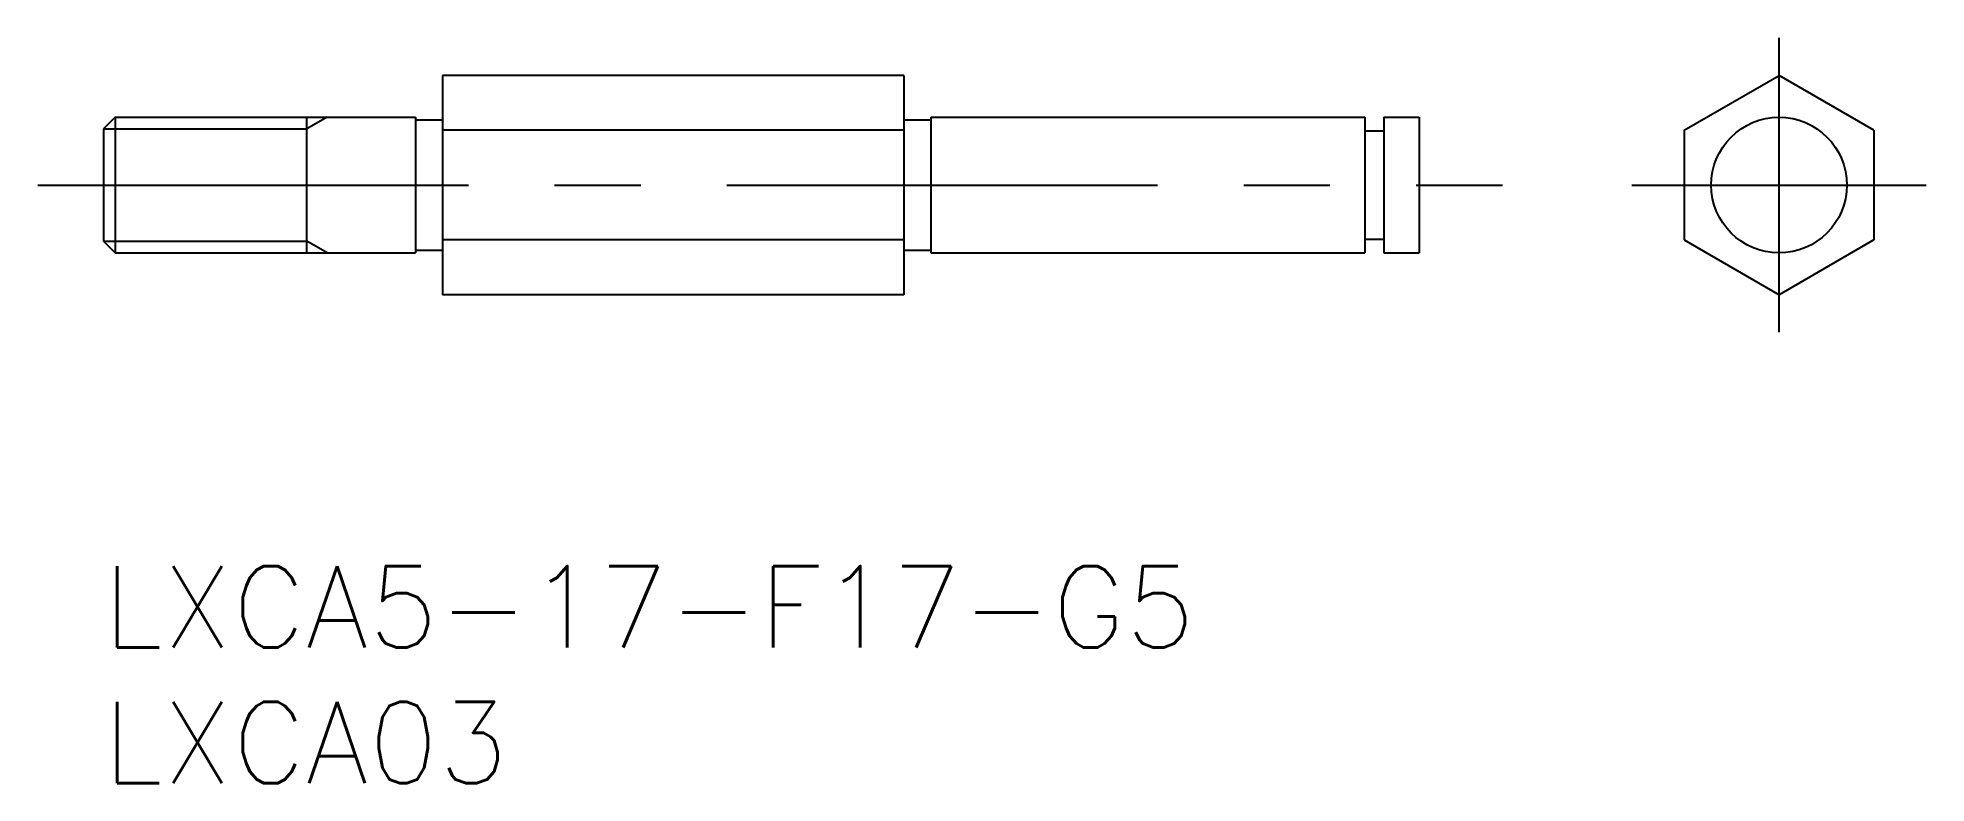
# Model space of a CAD drawing. Extents: x -2.4 to 67.2, y -8 to 19.5.
import ezdxf

# ---------------------------------------------------------------- set-up
doc = ezdxf.new("R2010")
doc.units = 0
doc.header["$LTSCALE"] = 0.5
doc.linetypes.add('CENTER', pattern=[50.8, 31.75, -6.35, 6.35, -6.35])
for name, color, linetype in [('MSM_CENTER', 1, 'CENTER'), ('MSM_CONTINUOUS', 7, 'CONTINUOUS'), ('MSM_NARROW', 5, 'CONTINUOUS'), ('MSM_PART_NUMBER', 7, 'CONTINUOUS')]:
    doc.layers.add(name, color=color, linetype=linetype)
doc.styles.get("Standard").update_dxf_attribs({"font": 'txt.shx', "height": 3, "bigfont": 'bigfont.shx'})

# ---------------------------------------------------------------- blocks, each defined once
blk = doc.blocks.new('*U9')
at = {"layer": 'MSM_PART_NUMBER'}
blk.add_text('LXCA5-17-F17-G5', height=3, dxfattribs=at).set_placement((0, -3))
blk = doc.blocks.new('*U10')
at = {"layer": 'MSM_PART_NUMBER'}
blk.add_text('LXCA03', height=3, dxfattribs=at).set_placement((0, -8))

msp = doc.modelspace()

# ---------------------------------------------------------------- linework, layer by layer
at = {"layer": 'MSM_CENTER'}
for p, q in [((61.762, 8.616), (61.762, 19.467)), ((-2.417, 14.041), (51.57, 14.041)), ((56.336, 14.041), (67.188, 14.041))]:
    msp.add_line(p, q, dxfattribs=at)
at = {"layer": 'MSM_CONTINUOUS'}
for p, q in [((12.5, 18.083), (12.5, 10)), ((29.5, 18.083), (12.5, 18.083)), ((29.5, 18.083), (29.5, 10)), ((58.262, 16.062), (61.762, 18.083)), ((65.262, 16.062), (61.762, 18.083)), ((0.433, 16.541), (0, 16.108)), ((0, 16.108), (0, 11.974)), ((0.433, 16.541), (0.433, 11.541)), ((0.433, 16.541), (11.5, 16.541)), ((7.5, 11.541), (7.5, 16.541)), ((11.5, 16.541), (11.5, 11.541)), ((11.5, 16.441), (12.5, 16.441)), ((29.5, 16.062), (12.5, 16.062)), ((29.5, 16.441), (30.5, 16.441)), ((30.5, 16.541), (46.5, 16.541)), ((30.5, 16.541), (30.5, 11.541)), ((46.5, 16.541), (46.5, 11.541)), ((46.5, 16.041), (47.2, 16.041)), ((47.2, 16.541), (48.5, 16.541)), ((47.2, 16.541), (47.2, 11.541)), ((48.5, 16.541), (48.5, 11.541)), ((58.262, 16.062), (58.262, 12.021)), ((65.262, 16.062), (65.262, 12.021)), ((0, 11.974), (0.433, 11.541)), ((29.5, 12.021), (12.5, 12.021)), ((46.5, 12.041), (47.2, 12.041)), ((58.262, 12.021), (61.762, 10)), ((65.262, 12.021), (61.762, 10)), ((0.433, 11.541), (11.5, 11.541)), ((11.5, 11.641), (12.5, 11.641)), ((29.5, 11.641), (30.5, 11.641)), ((30.5, 11.541), (46.5, 11.541)), ((47.2, 11.541), (48.5, 11.541)), ((29.5, 10), (12.5, 10))]:
    msp.add_line(p, q, dxfattribs=at)
msp.add_circle((61.762, 14.041), 2.5, dxfattribs=at)
at = {"layer": 'MSM_NARROW'}
for p, q in [((0, 16.108), (7.5, 16.108)), ((8.25, 16.541), (7.5, 16.108)), ((0, 11.974), (7.5, 11.974)), ((8.25, 11.541), (7.5, 11.974))]:
    msp.add_line(p, q, dxfattribs=at)

# ---------------------------------------------------------------- block references
at = {"layer": 'MSM_CONTINUOUS'}
for name in ['*U9', '*U10']:
    msp.add_blockref(name, (0, 0), dxfattribs=at)

doc.saveas('drawing.dxf')
